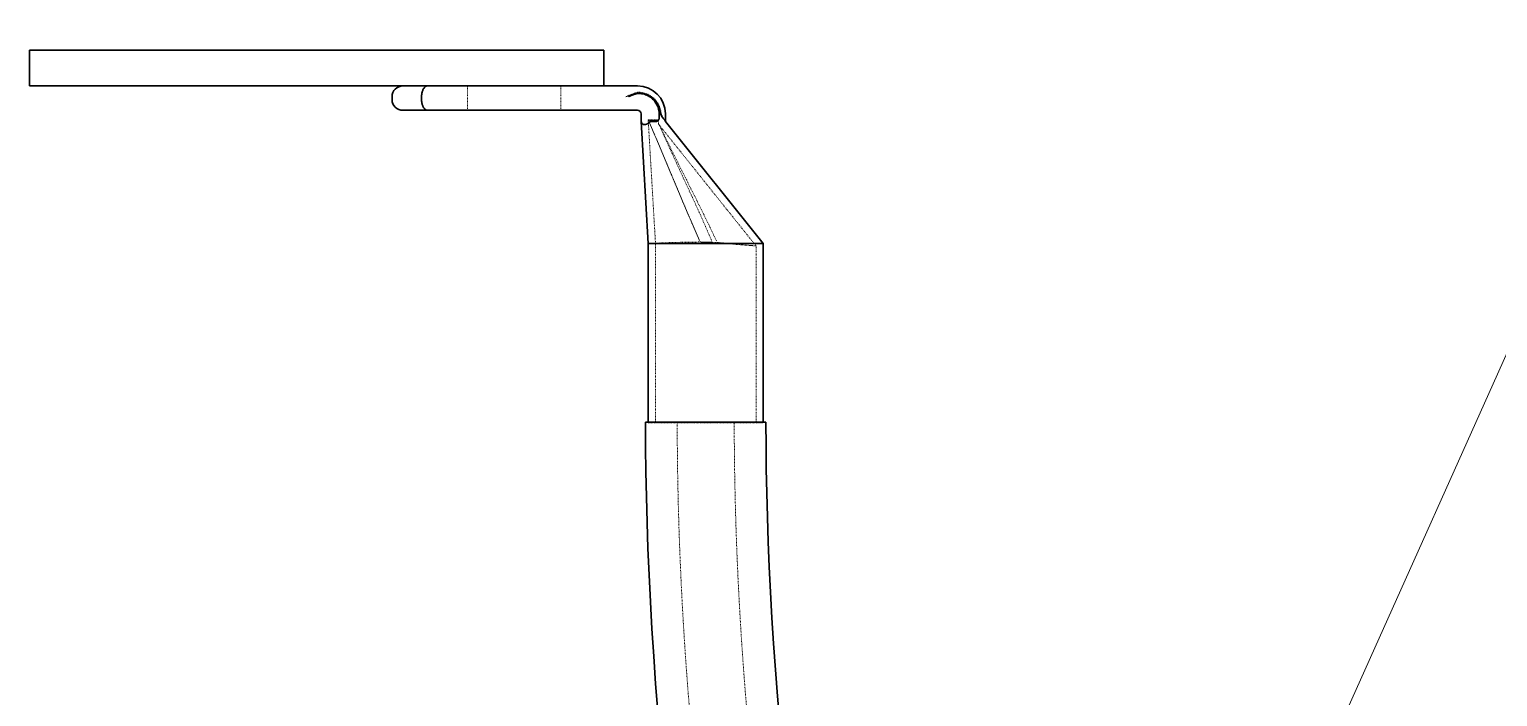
# Model space of a CAD drawing. Header units: millimetres. Extents: x -116965 to 323937, y 291661 to 566926.
# Drawn here: x -19754.3 to -19549.9, y 302770.7 to 302863.7 of the extents above; entities that cross this region are included whole.
import ezdxf

# ---------------------------------------------------------------- set-up
doc = ezdxf.new("R2010")
doc.units = ezdxf.units.MM
doc.linetypes.add('DASHED', pattern=[0.75, 0.5, -0.25])
doc.layers.get('0').update_dxf_attribs({"lineweight": 18})
for name, color, linetype, lineweight in [('Hidden Edges(Schneider)', 7, 'DASHED', 18), ('Symbols(Schneider)', 7, 'Continuous', 18), ('Visible Edges(Schneider)', 7, 'Continuous', 35)]:
    doc.layers.add(name, color=color, linetype=linetype, lineweight=lineweight)
doc.styles.add('schneder_1', font='micross.ttf')
doc.dimstyles.new('estilo_Schneider$7', dxfattribs={"dimscale": 5, "dimtxt": 3, "dimasz": 3, "dimexe": 2, "dimexo": 1, "dimgap": 0.3, "dimtad": 1, "dimtoh": 1, "dimrnd": 1e-08, "dimzin": 12, "dimtxsty": 'schneder_1', "dimblk": 'Filled-1', "dimcen": 0.09, "dimdle": 10, "dimclrd": 7, "dimclre": 7, "dimclrt": 7, "dimadec": 1, "dimazin": 3, "dimtfac": 0.5, "dimtdec": 3, "dimtmove": 0, "dimatfit": 3, "dimldrblk": 'Filled-1', "dimfxl": 1, "dimtolj": 1, "dimlwd": 15, "dimlwe": 25, "dimarcsym": 0})

# ---------------------------------------------------------------- blocks, each defined once
blk = doc.blocks.new('Filled-1')
at = {"color": 0}
for p, q in [((0, 0), (-1, 0.167)), ((-1, 0.167), (-1, -0.167)), ((-1, 0), (0, 0)), ((-1, -0.167), (0, 0))]:
    blk.add_line(p, q, dxfattribs=at)
at = {"color": 0, "flags": 128}
blk.add_lwpolyline([(-1, -0.167), (0, 0), (-1, 0.167), (-1, -0.167)], dxfattribs=at)
at = {"color": 0}
blk.add_solid([(-1, -0.167), (0, 0), (-1, 0.167), (-1, -0.167)], dxfattribs=at)

msp = doc.modelspace()

# ---------------------------------------------------------------- linework, layer by layer
at = {"layer": 'Hidden Edges(Schneider)', "ltscale": 0.013953}
for p, q in [((-19693.298825, 302852.415878), (-19693.298825, 302855.815878)), ((-19680.298825, 302852.415878), (-19680.298825, 302855.815878))]:
    msp.add_line(p, q, dxfattribs=at)
at = {"layer": 'Hidden Edges(Schneider)'}
msp.add_line((-19671.198114, 302854.331528), (-19671.198345, 302854.331428), dxfattribs=at)
at = {"layer": 'Hidden Edges(Schneider)', "ltscale": 0.000492627}
msp.add_line((-19669.630311, 302854.923333), (-19669.630311, 302854.859928), dxfattribs=at)
at = {"layer": 'Hidden Edges(Schneider)', "ltscale": 0.000637183}
msp.add_line((-19666.330874, 302851.915878), (-19666.426847, 302851.915878), dxfattribs=at)
at = {"layer": 'Hidden Edges(Schneider)', "ltscale": 0.053639}
msp.add_line((-19668.130312, 302851.074651), (-19668.130312, 302850.899113), dxfattribs=at)
at = {"layer": 'Hidden Edges(Schneider)', "ltscale": 5.07649e-05}
msp.add_line((-19668.115866, 302851.041158), (-19668.130312, 302851.074651), dxfattribs=at)
at = {"layer": 'Hidden Edges(Schneider)', "ltscale": 0.005687}
for p, q in [((-19668.130311, 302851.074653), (-19666.730311, 302851.074653)), ((-19668.130311, 302850.899176), (-19666.730311, 302850.899176))]:
    msp.add_line(p, q, dxfattribs=at)
at = {"layer": 'Hidden Edges(Schneider)', "ltscale": 0.070288}
msp.add_line((-19667.130311, 302833.899176), (-19668.130311, 302850.899176), dxfattribs=at)
at = {"layer": 'Hidden Edges(Schneider)', "ltscale": 4.39481e-05}
msp.add_line((-19666.969852, 302850.86979), (-19667.004678, 302850.86979), dxfattribs=at)
at = {"layer": 'Hidden Edges(Schneider)', "ltscale": 3.31775e-05}
msp.add_line((-19666.730311, 302851.042433), (-19666.730311, 302851.074653), dxfattribs=at)
at = {"layer": 'Hidden Edges(Schneider)', "ltscale": 0.001668}
msp.add_line((-19666.730311, 302850.639409), (-19666.730311, 302851.042431), dxfattribs=at)
at = {"layer": 'Hidden Edges(Schneider)', "ltscale": 0.050978}
msp.add_line((-19666.730311, 302850.639409), (-19666.730311, 302850.518845), dxfattribs=at)
at = {"layer": 'Hidden Edges(Schneider)', "ltscale": 0.00135}
msp.add_line((-19666.51118, 302850.245093), (-19666.730311, 302850.519007), dxfattribs=at)
at = {"layer": 'Hidden Edges(Schneider)', "ltscale": 0.112469}
msp.add_line((-19666.51118, 302850.245093), (-19653.130316, 302833.519014), dxfattribs=at)
at = {"layer": 'Hidden Edges(Schneider)', "ltscale": 0.000273439}
msp.add_line((-19665.730311, 302850.86979), (-19665.765038, 302850.948414), dxfattribs=at)
at = {"layer": 'Hidden Edges(Schneider)', "ltscale": 0.131388}
msp.add_line((-19667.130311, 302808.86979), (-19667.130311, 302833.899176), dxfattribs=at)
at = {"layer": 'Hidden Edges(Schneider)', "ltscale": 0.129392}
msp.add_line((-19653.130311, 302808.86979), (-19653.130311, 302833.519003), dxfattribs=at)
at = {"layer": 'Hidden Edges(Schneider)', "ltscale": 0.000313334}
for p, q in [((-19668.130311, 302808.86979), (-19668.130311, 302808.96979)), ((-19664.099061, 302808.86979), (-19664.099061, 302808.96979)), ((-19656.161561, 302808.86979), (-19656.161561, 302808.96979)), ((-19652.130311, 302808.86979), (-19652.130311, 302808.96979))]:
    msp.add_line(p, q, dxfattribs=at)
at = {"layer": 'Hidden Edges(Schneider)', "ltscale": 0.13193}
msp.add_line((-19668.130311, 302808.86979), (-19652.130311, 302808.86979), dxfattribs=at)
at = {"layer": 'Hidden Edges(Schneider)', "ltscale": 0.007016, "flags": 128}
msp.add_lwpolyline([(-19669.630241, 302854.92318), (-19669.695638, 302854.900092), (-19669.761393, 302854.876898), (-19669.827434, 302854.853595), (-19669.893687, 302854.830192), (-19669.960079, 302854.806689), (-19670.026537, 302854.783085), (-19670.092986, 302854.759387), (-19670.159356, 302854.735588), (-19670.225571, 302854.711698), (-19670.291559, 302854.687713), (-19670.357352, 302854.663604), (-19670.423613, 302854.639124), (-19670.490397, 302854.614233), (-19670.557615, 302854.588936), (-19670.625178, 302854.563254), (-19670.692998, 302854.537185), (-19670.760986, 302854.51074), (-19670.829054, 302854.483932), (-19670.897113, 302854.456762), (-19670.965074, 302854.429248), (-19671.03285, 302854.401392), (-19671.100351, 302854.373206), (-19671.167489, 302854.3447), (-19671.234176, 302854.315876)], dxfattribs=at)
at = {"layer": 'Hidden Edges(Schneider)', "ltscale": 0.00691, "flags": 128}
msp.add_lwpolyline([(-19669.630304, 302854.85989), (-19669.693523, 302854.84474), (-19669.757254, 302854.828876), (-19669.821471, 302854.812301), (-19669.886146, 302854.795021), (-19669.951252, 302854.777053), (-19670.016762, 302854.7584), (-19670.082649, 302854.739073), (-19670.148886, 302854.719084), (-19670.215446, 302854.698433), (-19670.282301, 302854.677137), (-19670.349426, 302854.655202), (-19670.416792, 302854.632634), (-19670.484372, 302854.60945), (-19670.55214, 302854.585646), (-19670.620069, 302854.561246), (-19670.68813, 302854.536246), (-19670.756298, 302854.510659), (-19670.824545, 302854.484495), (-19670.892844, 302854.457763), (-19670.961169, 302854.430469), (-19671.029492, 302854.402627), (-19671.097785, 302854.37424), (-19671.166022, 302854.34532), (-19671.234176, 302854.315876)], dxfattribs=at)
at = {"layer": 'Hidden Edges(Schneider)', "ltscale": 0.020377, "flags": 128}
msp.add_lwpolyline([(-19666.330874, 302851.915878), (-19666.350815, 302852.122096), (-19666.384356, 302852.326883), (-19666.431071, 302852.5294), (-19666.490534, 302852.728823), (-19666.56232, 302852.924312), (-19666.646005, 302853.115042), (-19666.741161, 302853.300174), (-19666.847364, 302853.478879), (-19666.964188, 302853.650325), (-19667.091207, 302853.81368), (-19667.227996, 302853.968109), (-19667.37413, 302854.112781), (-19667.529183, 302854.246868), (-19667.692737, 302854.369606), (-19667.864301, 302854.481019), (-19668.043066, 302854.580897), (-19668.228182, 302854.668897), (-19668.418796, 302854.744671), (-19668.614059, 302854.807881), (-19668.813119, 302854.858173), (-19669.015125, 302854.895209), (-19669.219226, 302854.918645), (-19669.424572, 302854.928135), (-19669.630311, 302854.923333)], dxfattribs=at)
at = {"layer": 'Hidden Edges(Schneider)', "ltscale": 0.019494, "flags": 128}
msp.add_lwpolyline([(-19666.556866, 302851.915878), (-19666.565916, 302852.124036), (-19666.587417, 302852.323755), (-19666.621155, 302852.515863), (-19666.666911, 302852.701176), (-19666.724471, 302852.880515), (-19666.793616, 302853.054699), (-19666.87413, 302853.224543), (-19666.965797, 302853.390878), (-19667.068597, 302853.553876), (-19667.18309, 302853.710631), (-19667.308711, 302853.860148), (-19667.44475, 302854.001793), (-19667.590496, 302854.13494), (-19667.745238, 302854.25896), (-19667.908266, 302854.373225), (-19668.078869, 302854.477109), (-19668.256336, 302854.569987), (-19668.439957, 302854.651221), (-19668.629022, 302854.720191), (-19668.822819, 302854.776267), (-19669.020637, 302854.81882), (-19669.221767, 302854.84722), (-19669.425472, 302854.860872), (-19669.630311, 302854.859928)], dxfattribs=at)
at = {"layer": 'Hidden Edges(Schneider)', "ltscale": 0.005074, "flags": 128}
msp.add_lwpolyline([(-19666.969852, 302850.869788), (-19666.918057, 302850.873421), (-19666.867731, 302850.884765), (-19666.819556, 302850.904368), (-19666.775647, 302850.931491), (-19666.736256, 302850.965375), (-19666.701742, 302851.004709), (-19666.672126, 302851.047991), (-19666.647004, 302851.094049), (-19666.625666, 302851.142477), (-19666.607617, 302851.192888), (-19666.592578, 302851.244572), (-19666.580266, 302851.296805), (-19666.570401, 302851.348866), (-19666.56257, 302851.401023), (-19666.55645, 302851.453889), (-19666.55191, 302851.507195), (-19666.548821, 302851.560658), (-19666.547052, 302851.613997), (-19666.546472, 302851.66694), (-19666.546952, 302851.719202), (-19666.548362, 302851.770505), (-19666.55057, 302851.820572), (-19666.553447, 302851.869124), (-19666.556862, 302851.915878)], dxfattribs=at)
at = {"layer": 'Hidden Edges(Schneider)', "ltscale": 0.005999, "flags": 128}
msp.add_lwpolyline([(-19665.765045, 302850.948409), (-19665.776035, 302850.971974), (-19665.788316, 302850.995377), (-19665.801818, 302851.018747), (-19665.816469, 302851.042207), (-19665.832199, 302851.065882), (-19665.848936, 302851.089891), (-19665.866609, 302851.114372), (-19665.885149, 302851.139434), (-19665.90449, 302851.165222), (-19665.925295, 302851.192664), (-19665.947974, 302851.222638), (-19665.972455, 302851.255568), (-19665.998667, 302851.29187), (-19666.026541, 302851.331967), (-19666.056004, 302851.376284), (-19666.086986, 302851.425241), (-19666.119415, 302851.479252), (-19666.152039, 302851.536811), (-19666.183852, 302851.596316), (-19666.21485, 302851.657604), (-19666.245033, 302851.720494), (-19666.274394, 302851.784648), (-19666.302981, 302851.849831), (-19666.330874, 302851.915878)], dxfattribs=at)
at = {"layer": 'Hidden Edges(Schneider)', "ltscale": 0.005951, "flags": 128}
msp.add_lwpolyline([(-19669.039515, 302850.657886), (-19669.021781, 302850.621923), (-19669.001813, 302850.588983), (-19668.979525, 302850.559057), (-19668.95483, 302850.53213), (-19668.927644, 302850.508188), (-19668.897881, 302850.487226), (-19668.865627, 302850.469316), (-19668.831037, 302850.454534), (-19668.794187, 302850.442875), (-19668.755157, 302850.434345), (-19668.714022, 302850.428952), (-19668.670865, 302850.426696), (-19668.625968, 302850.427598), (-19668.579617, 302850.431713), (-19668.532033, 302850.439094), (-19668.483431, 302850.449809), (-19668.434031, 302850.463904), (-19668.384064, 302850.481437), (-19668.334018, 302850.502432), (-19668.284263, 302850.526942), (-19668.235098, 302850.555051), (-19668.18709, 302850.586651), (-19668.140627, 302850.621699), (-19668.095948, 302850.660237)], dxfattribs=at)
at = {"layer": 'Hidden Edges(Schneider)', "ltscale": 0.005627, "flags": 128}
for points in [[(-19668.115968, 302851.041397), (-19668.058207, 302851.041349), (-19668.000415, 302851.041306), (-19667.942591, 302851.041268), (-19667.884737, 302851.041235), (-19667.82685, 302851.041201), (-19667.76893, 302851.041173), (-19667.71099, 302851.041149), (-19667.653076, 302851.04113), (-19667.595193, 302851.041111), (-19667.53734, 302851.041101), (-19667.479516, 302851.041092), (-19667.421721, 302851.041087), (-19667.363956, 302851.041082), (-19667.306218, 302851.041082), (-19667.248509, 302851.041092), (-19667.190827, 302851.041096), (-19667.133172, 302851.041111), (-19667.075544, 302851.041125), (-19667.017942, 302851.041149), (-19666.960366, 302851.041173), (-19666.902815, 302851.041196), (-19666.84529, 302851.04123), (-19666.787788, 302851.041263), (-19666.730311, 302851.041301)], [(-19666.730311, 302851.042431), (-19666.787589, 302851.042298), (-19666.84492, 302851.042169), (-19666.902304, 302851.04205), (-19666.959743, 302851.041936), (-19667.017238, 302851.041831), (-19667.07479, 302851.04173), (-19667.132399, 302851.041635), (-19667.190067, 302851.041549), (-19667.247795, 302851.041473), (-19667.305583, 302851.041401), (-19667.363432, 302851.041335), (-19667.421344, 302851.041282), (-19667.479319, 302851.04123), (-19667.537359, 302851.041187), (-19667.595463, 302851.041154), (-19667.653558, 302851.041125), (-19667.711582, 302851.041101), (-19667.769537, 302851.041092), (-19667.827423, 302851.041082), (-19667.885242, 302851.041082), (-19667.942995, 302851.041092), (-19668.000683, 302851.041106), (-19668.058306, 302851.04113), (-19668.115866, 302851.041158)]]:
    msp.add_lwpolyline(points, dxfattribs=at)
at = {"layer": 'Hidden Edges(Schneider)', "ltscale": 0.079252, "flags": 128}
msp.add_lwpolyline([(-19668.115968, 302851.041397), (-19667.731585, 302850.1415), (-19667.345197, 302849.233283), (-19666.960736, 302848.326076), (-19666.582047, 302847.429253), (-19666.212892, 302846.552209), (-19665.85697, 302845.704366), (-19665.517934, 302844.895156), (-19665.199432, 302844.134015), (-19664.905131, 302843.430358), (-19664.638331, 302842.792555), (-19664.381831, 302842.179831), (-19664.124883, 302841.566835), (-19663.867231, 302840.953325), (-19663.608618, 302840.339056), (-19663.348788, 302839.723784), (-19663.087486, 302839.107262), (-19662.82451, 302838.489345), (-19662.562035, 302837.875417), (-19662.300778, 302837.267321), (-19662.039891, 302836.663211), (-19661.778532, 302836.061243), (-19661.515855, 302835.459567), (-19661.251012, 302834.856344), (-19660.983153, 302834.249738)], dxfattribs=at)
at = {"layer": 'Hidden Edges(Schneider)', "ltscale": 0.079251, "flags": 128}
msp.add_lwpolyline([(-19660.983153, 302834.249738), (-19661.261334, 302834.882253), (-19661.531272, 302835.499128), (-19661.794359, 302836.103335), (-19662.051983, 302836.697868), (-19662.305521, 302837.285727), (-19662.556339, 302837.869912), (-19662.805798, 302838.453427), (-19663.055253, 302839.039284), (-19663.306054, 302839.630493), (-19663.559553, 302840.230063), (-19663.817103, 302840.841011), (-19664.080063, 302841.46634), (-19664.349804, 302842.109059), (-19664.62771, 302842.772168), (-19664.918399, 302843.466347), (-19665.227497, 302844.204622), (-19665.553055, 302844.981817), (-19665.892984, 302845.792326), (-19666.245201, 302846.630534), (-19666.60761, 302847.490834), (-19666.978084, 302848.367623), (-19667.354447, 302849.255313), (-19667.734471, 302850.148338), (-19668.115866, 302851.041158)], dxfattribs=at)
at = {"layer": 'Hidden Edges(Schneider)', "ltscale": 0.002088, "flags": 128}
msp.add_lwpolyline([(-19667.630311, 302850.869788), (-19667.652004, 302850.869344), (-19667.673655, 302850.868014), (-19667.695263, 302850.865806), (-19667.716823, 302850.862716), (-19667.738332, 302850.858759), (-19667.759773, 302850.853938), (-19667.780978, 302850.848306), (-19667.801895, 302850.841907), (-19667.822519, 302850.834774), (-19667.842848, 302850.826939), (-19667.862879, 302850.818432), (-19667.882607, 302850.809291), (-19667.902029, 302850.79954), (-19667.921142, 302850.789217), (-19667.939943, 302850.778349), (-19667.958428, 302850.766977), (-19667.976598, 302850.755123), (-19667.994483, 302850.742801), (-19668.012092, 302850.730022), (-19668.029424, 302850.716818), (-19668.046476, 302850.703209), (-19668.063249, 302850.689229), (-19668.07974, 302850.674895), (-19668.095948, 302850.660237)], dxfattribs=at)
at = {"layer": 'Hidden Edges(Schneider)', "ltscale": 0.078553, "flags": 128}
msp.add_lwpolyline([(-19666.730311, 302850.658849), (-19666.310001, 302849.709529), (-19665.909157, 302848.810378), (-19665.526475, 302847.957643), (-19665.160637, 302847.147575), (-19664.810311, 302846.376432), (-19664.474146, 302845.640474), (-19664.150777, 302844.935976), (-19663.838822, 302844.259211), (-19663.536886, 302843.606466), (-19663.243567, 302842.974032), (-19662.957457, 302842.358194), (-19662.677153, 302841.755243), (-19662.401265, 302841.161467), (-19662.128418, 302840.573135), (-19661.857268, 302839.986516), (-19661.586496, 302839.397858), (-19661.314813, 302838.803404), (-19661.040954, 302838.199378), (-19660.763662, 302837.582015), (-19660.481679, 302836.947538), (-19660.193735, 302836.292189), (-19659.898542, 302835.612217), (-19659.594796, 302834.903883), (-19659.281194, 302834.163469)], dxfattribs=at)
at = {"layer": 'Hidden Edges(Schneider)', "ltscale": 0.079925, "flags": 128}
msp.add_lwpolyline([(-19666.730311, 302850.639409), (-19666.263095, 302849.68088), (-19665.816122, 302848.767875), (-19665.388175, 302847.897385), (-19664.97803, 302847.066401), (-19664.584456, 302846.271921), (-19664.206214, 302845.510942), (-19663.842059, 302844.780463), (-19663.490735, 302844.077493), (-19663.150985, 302843.399035), (-19662.821547, 302842.742096), (-19662.50116, 302842.10369), (-19662.188568, 302841.480816), (-19661.882522, 302840.870484), (-19661.581782, 302840.269686), (-19661.285123, 302839.675416), (-19660.991333, 302839.08466), (-19660.699213, 302838.494395), (-19660.407569, 302837.9016), (-19660.115208, 302837.303251), (-19659.820932, 302836.696328), (-19659.523526, 302836.07782), (-19659.221761, 302835.444723), (-19658.914391, 302834.794046), (-19658.600164, 302834.122816)], dxfattribs=at)
at = {"layer": 'Hidden Edges(Schneider)', "ltscale": 0.054841, "flags": 128}
msp.add_lwpolyline([(-19666.645007, 302850.465649), (-19666.593797, 302850.365299), (-19666.549641, 302850.296467), (-19666.521021, 302850.2576), (-19666.51118, 302850.245093)], dxfattribs=at)
at = {"layer": 'Hidden Edges(Schneider)', "ltscale": 0.050713, "flags": 128}
msp.add_lwpolyline([(-19666.62943, 302850.432085), (-19666.590268, 302850.355199), (-19666.563365, 302850.310525), (-19666.51118, 302850.245093)], dxfattribs=at)
at = {"layer": 'Hidden Edges(Schneider)', "ltscale": 0.001288, "flags": 128}
msp.add_lwpolyline([(-19665.765045, 302850.948409), (-19665.762325, 302850.942172), (-19665.759702, 302850.936168), (-19665.757178, 302850.930399), (-19665.754756, 302850.924872), (-19665.752437, 302850.919589), (-19665.750223, 302850.914553), (-19665.748115, 302850.909766), (-19665.746116, 302850.905236), (-19665.744227, 302850.900959), (-19665.742451, 302850.896944), (-19665.740787, 302850.893196), (-19665.73924, 302850.88971), (-19665.737809, 302850.886496), (-19665.736503, 302850.883568), (-19665.735322, 302850.880927), (-19665.734267, 302850.878571), (-19665.733337, 302850.876497), (-19665.732532, 302850.874709), (-19665.731852, 302850.873197), (-19665.731296, 302850.871962), (-19665.730864, 302850.871008), (-19665.730556, 302850.870331), (-19665.730372, 302850.869921), (-19665.730311, 302850.869788)], dxfattribs=at)
at = {"layer": 'Hidden Edges(Schneider)', "ltscale": 0.001198, "flags": 128}
msp.add_lwpolyline([(-19665.730311, 302850.869788), (-19665.73037, 302850.869907), (-19665.730544, 302850.87026), (-19665.730835, 302850.870842), (-19665.73124, 302850.871662), (-19665.731758, 302850.872706), (-19665.732389, 302850.873984), (-19665.733132, 302850.875486), (-19665.733984, 302850.877217), (-19665.734947, 302850.879172), (-19665.736017, 302850.881346), (-19665.737195, 302850.88375), (-19665.738479, 302850.886367), (-19665.739868, 302850.889209), (-19665.741362, 302850.892266), (-19665.742953, 302850.895532), (-19665.744639, 302850.898994), (-19665.746418, 302850.902656), (-19665.748287, 302850.906504), (-19665.750245, 302850.910543), (-19665.752289, 302850.914768), (-19665.754418, 302850.919169), (-19665.756629, 302850.923751), (-19665.75892, 302850.928506), (-19665.761289, 302850.933426)], dxfattribs=at)
at = {"layer": 'Hidden Edges(Schneider)', "ltscale": 0.042151, "flags": 128}
msp.add_lwpolyline([(-19660.90221, 302834.066292), (-19661.324094, 302834.062286), (-19661.740965, 302834.05716), (-19662.15168, 302834.051019), (-19662.555095, 302834.043964), (-19662.950065, 302834.036099), (-19663.335351, 302834.027525), (-19663.708275, 302834.018396), (-19664.067312, 302834.008847), (-19664.41152, 302833.999008), (-19664.739956, 302833.988999), (-19665.051678, 302833.978952), (-19665.345743, 302833.968989), (-19665.620529, 302833.959273), (-19665.874416, 302833.949956), (-19666.106799, 302833.941139), (-19666.317072, 302833.932918), (-19666.504635, 302833.925396), (-19666.668884, 302833.918673), (-19666.809103, 302833.912848), (-19666.924286, 302833.908015), (-19667.014168, 302833.904205), (-19667.078579, 302833.901445), (-19667.11735, 302833.899761), (-19667.130311, 302833.899184)], dxfattribs=at)
at = {"layer": 'Hidden Edges(Schneider)', "ltscale": 0.00339, "flags": 128}
msp.add_lwpolyline([(-19660.059799, 302834.04008), (-19660.094979, 302834.041144), (-19660.130156, 302834.042209), (-19660.165331, 302834.043277), (-19660.200502, 302834.04435), (-19660.23567, 302834.045426), (-19660.270833, 302834.046501), (-19660.30599, 302834.047581), (-19660.341142, 302834.048663), (-19660.376287, 302834.049748), (-19660.411425, 302834.050835), (-19660.446554, 302834.051925), (-19660.481675, 302834.053017), (-19660.516787, 302834.054113), (-19660.551889, 302834.055208), (-19660.58698, 302834.056307), (-19660.622059, 302834.057408), (-19660.657127, 302834.058512), (-19660.692182, 302834.059619), (-19660.727224, 302834.060725), (-19660.762252, 302834.061833), (-19660.797265, 302834.062947), (-19660.832263, 302834.064058), (-19660.867244, 302834.065174), (-19660.90221, 302834.066292)], dxfattribs=at)
at = {"layer": 'Hidden Edges(Schneider)', "ltscale": 0.00687, "flags": 128}
msp.add_lwpolyline([(-19660.901843, 302834.066294), (-19660.832087, 302834.063943), (-19660.762265, 302834.061624), (-19660.692384, 302834.059332), (-19660.622448, 302834.057072), (-19660.552463, 302834.054843), (-19660.482433, 302834.052645), (-19660.412366, 302834.05048), (-19660.342264, 302834.048346), (-19660.272135, 302834.046246), (-19660.201983, 302834.044176), (-19660.131813, 302834.042142), (-19660.061632, 302834.040142), (-19659.991443, 302834.038178), (-19659.921253, 302834.036246), (-19659.851066, 302834.034351), (-19659.780889, 302834.032491), (-19659.710726, 302834.030667), (-19659.640582, 302834.028879), (-19659.570463, 302834.027132), (-19659.500375, 302834.02542), (-19659.430322, 302834.023744), (-19659.36031, 302834.022111), (-19659.290344, 302834.020513), (-19659.22043, 302834.018956)], dxfattribs=at)
at = {"layer": 'Hidden Edges(Schneider)', "ltscale": 0.006235, "flags": 128}
msp.add_lwpolyline([(-19658.541675, 302833.997215), (-19658.603846, 302833.998846), (-19658.666159, 302834.000491), (-19658.72861, 302834.002153), (-19658.791195, 302834.003826), (-19658.853911, 302834.005517), (-19658.916754, 302834.007221), (-19658.97972, 302834.00894), (-19659.042806, 302834.010674), (-19659.106007, 302834.012421), (-19659.16932, 302834.014183), (-19659.232721, 302834.015959), (-19659.296169, 302834.017747), (-19659.35966, 302834.019548), (-19659.423192, 302834.021357), (-19659.486758, 302834.023181), (-19659.550356, 302834.025017), (-19659.613982, 302834.026862), (-19659.677631, 302834.02872), (-19659.7413, 302834.030586), (-19659.804985, 302834.032465), (-19659.868681, 302834.034353), (-19659.932385, 302834.036254), (-19659.996092, 302834.038161), (-19660.059799, 302834.04008)], dxfattribs=at)
at = {"layer": 'Hidden Edges(Schneider)', "ltscale": 0.007948, "flags": 128}
msp.add_lwpolyline([(-19657.354843, 302833.86979), (-19657.429373, 302833.876396), (-19657.504261, 302833.882996), (-19657.579502, 302833.889588), (-19657.655087, 302833.896164), (-19657.730996, 302833.90272), (-19657.8072, 302833.909253), (-19657.883691, 302833.915757), (-19657.960462, 302833.92223), (-19658.037504, 302833.928667), (-19658.11481, 302833.935066), (-19658.192372, 302833.941423), (-19658.270182, 302833.947733), (-19658.348233, 302833.953994), (-19658.426516, 302833.960205), (-19658.505025, 302833.966364), (-19658.58375, 302833.972465), (-19658.662685, 302833.978506), (-19658.741821, 302833.984486), (-19658.821151, 302833.990401), (-19658.900667, 302833.996252), (-19658.98036, 302834.002033), (-19659.060224, 302834.007746), (-19659.14025, 302834.013387), (-19659.22043, 302834.018956)], dxfattribs=at)
at = {"layer": 'Hidden Edges(Schneider)', "ltscale": 0.00646, "flags": 128}
msp.add_lwpolyline([(-19658.541675, 302833.997215), (-19658.477539, 302833.99227), (-19658.41356, 302833.98728), (-19658.349744, 302833.982249), (-19658.286094, 302833.977176), (-19658.222614, 302833.972066), (-19658.15931, 302833.966917), (-19658.096184, 302833.961731), (-19658.033241, 302833.956512), (-19657.970485, 302833.95126), (-19657.907921, 302833.945976), (-19657.845553, 302833.940662), (-19657.783384, 302833.935321), (-19657.721419, 302833.929955), (-19657.659663, 302833.924564), (-19657.598118, 302833.919149), (-19657.53679, 302833.913716), (-19657.475682, 302833.908266), (-19657.414799, 302833.902799), (-19657.354145, 302833.89732), (-19657.293724, 302833.891827), (-19657.233539, 302833.886326), (-19657.173596, 302833.880819), (-19657.113898, 302833.875304), (-19657.054451, 302833.86979)], dxfattribs=at)
at = {"layer": 'Hidden Edges(Schneider)', "ltscale": 0.065899, "flags": 128}
msp.add_lwpolyline([(-19657.054451, 302833.86979), (-19656.472266, 302833.814758), (-19655.922935, 302833.762139), (-19655.411154, 302833.713666), (-19654.941952, 302833.670455), (-19654.519257, 302833.63293), (-19654.148056, 302833.601245), (-19653.830798, 302833.575133), (-19653.569728, 302833.554278), (-19653.367421, 302833.538416), (-19653.226606, 302833.527371), (-19653.148037, 302833.520914), (-19653.132299, 302833.518919), (-19653.179855, 302833.521367), (-19653.290022, 302833.528279), (-19653.461594, 302833.539752), (-19653.693372, 302833.555986), (-19653.983883, 302833.57726), (-19654.329204, 302833.603741), (-19654.726201, 302833.635653), (-19655.172165, 302833.673195), (-19655.663477, 302833.716289), (-19656.193696, 302833.764225), (-19656.758747, 302833.815938), (-19657.354843, 302833.86979)], dxfattribs=at)
at = {"layer": 'Hidden Edges(Schneider)', "ltscale": 0.144389, "flags": 128}
msp.add_lwpolyline([(-19567.142365, 302604.847135), (-19568.968098, 302604.871626), (-19570.775025, 302604.944792), (-19572.563012, 302605.066194), (-19574.331906, 302605.235338), (-19576.081612, 302605.451803), (-19577.81194, 302605.715094), (-19579.522775, 302606.024733), (-19581.213925, 302606.380148), (-19582.885239, 302606.780786), (-19584.536584, 302607.226019), (-19586.167825, 302607.715311), (-19587.778771, 302608.248053), (-19589.369328, 302608.823595), (-19590.9394, 302609.44129), (-19592.488911, 302610.10045), (-19594.017785, 302610.80039), (-19595.525964, 302611.540461), (-19597.01339, 302612.319956), (-19598.480046, 302613.138189), (-19599.925969, 302613.994436), (-19601.351235, 302614.888029), (-19602.755864, 302615.818262), (-19604.139893, 302616.784429), (-19605.5034, 302617.785864), (-19606.846478, 302618.82184), (-19608.169282, 302619.891729), (-19609.471944, 302620.994883), (-19610.754617, 302622.130651), (-19612.017415, 302623.298368), (-19613.260491, 302624.497404), (-19614.484017, 302625.72711), (-19615.688165, 302626.986875), (-19616.873124, 302628.27611), (-19618.039048, 302629.594259), (-19619.186166, 302630.940733), (-19620.314629, 302632.314958), (-19621.42463, 302633.716326), (-19622.516358, 302635.144281), (-19623.589995, 302636.598253), (-19624.645732, 302638.077726), (-19625.683739, 302639.582148), (-19626.7042, 302641.111021), (-19627.707293, 302642.663813), (-19628.693192, 302644.239988), (-19629.662068, 302645.839014), (-19630.614102, 302647.460413), (-19631.549466, 302649.103613), (-19632.468341, 302650.768099), (-19633.370879, 302652.453394), (-19634.257243, 302654.159002), (-19635.127585, 302655.884409), (-19635.982068, 302657.629118), (-19636.820834, 302659.392614), (-19637.644046, 302661.174421), (-19638.451855, 302662.974005), (-19639.244397, 302664.790907), (-19640.021832, 302666.624632), (-19640.784276, 302668.474646), (-19641.53189, 302670.34049), (-19642.264798, 302672.221651), (-19642.983163, 302674.117632), (-19643.687108, 302676.027956), (-19645.052245, 302679.889631), (-19646.36122, 302683.80269), (-19647.615035, 302687.763204), (-19648.814681, 302691.767187), (-19649.961179, 302695.810709), (-19651.055501, 302699.889784), (-19652.098582, 302704.000444), (-19653.091319, 302708.138723), (-19654.034627, 302712.300634), (-19654.929402, 302716.482153), (-19655.776551, 302720.67935), (-19656.57697, 302724.88822), (-19657.331555, 302729.104757), (-19658.041156, 302733.324957), (-19658.70662, 302737.544813), (-19659.328807, 302741.760359), (-19659.908583, 302745.967512), (-19660.446799, 302750.162268), (-19660.944302, 302754.340696), (-19661.401933, 302758.498716), (-19661.820529, 302762.632284), (-19662.200902, 302766.737432), (-19662.5439, 302770.810156), (-19662.850344, 302774.846411), (-19663.121074, 302778.842153), (-19663.356917, 302782.793379), (-19663.558677, 302786.696081), (-19663.727172, 302790.546293), (-19663.863213, 302794.339971), (-19663.967612, 302798.073149), (-19664.041179, 302801.741857), (-19664.066661, 302803.550749), (-19664.084723, 302805.342054), (-19664.09549, 302807.11524), (-19664.099057, 302808.869772)], dxfattribs=at)
at = {"layer": 'Hidden Edges(Schneider)', "ltscale": 0.145204, "flags": 128}
msp.add_lwpolyline([(-19567.142365, 302612.784624), (-19568.754533, 302612.806215), (-19570.345757, 302612.870588), (-19571.916383, 302612.97719), (-19573.466733, 302613.125467), (-19574.997151, 302613.314829), (-19576.508, 302613.544741), (-19577.999604, 302613.814669), (-19579.472363, 302614.124136), (-19580.926602, 302614.472723), (-19582.362702, 302614.859953), (-19583.780988, 302615.285425), (-19585.181802, 302615.748682), (-19586.565507, 302616.249342), (-19587.93237, 302616.787062), (-19589.282677, 302617.361479), (-19590.616677, 302617.972269), (-19591.934674, 302618.619051), (-19593.236897, 302619.3015), (-19594.523595, 302620.019312), (-19595.7949, 302620.772142), (-19597.050965, 302621.559668), (-19598.291962, 302622.381582), (-19599.518044, 302623.237524), (-19600.729344, 302624.127169), (-19601.925977, 302625.050211), (-19603.107999, 302626.00625), (-19604.275449, 302626.994924), (-19605.428422, 302628.015852), (-19606.566956, 302629.06867), (-19607.691109, 302630.153017), (-19608.800958, 302631.268492), (-19609.896481, 302632.414675), (-19610.977719, 302633.591127), (-19612.04469, 302634.797411), (-19613.097413, 302636.033087), (-19614.135907, 302637.297697), (-19615.160172, 302638.590822), (-19616.170266, 302639.911985), (-19617.166169, 302641.260767), (-19618.1479, 302642.636633), (-19619.115498, 302644.039125), (-19620.068982, 302645.467691), (-19621.00837, 302646.921892), (-19621.933701, 302648.401194), (-19622.844994, 302649.9051), (-19623.742268, 302651.433134), (-19624.625562, 302652.984781), (-19625.494893, 302654.559526), (-19626.35031, 302656.156855), (-19627.191851, 302657.776251), (-19628.019584, 302659.417181), (-19628.833525, 302661.07913), (-19629.633744, 302662.761564), (-19630.420277, 302664.463968), (-19631.193183, 302666.185827), (-19631.952508, 302667.926607), (-19632.698329, 302669.685774), (-19633.430693, 302671.462793), (-19634.149678, 302673.25717), (-19634.85533, 302675.068331), (-19635.547707, 302676.89578), (-19636.226876, 302678.738985), (-19637.545922, 302682.470541), (-19638.813079, 302686.258745), (-19640.028956, 302690.099382), (-19641.194175, 302693.988218), (-19642.309344, 302697.921038), (-19643.375085, 302701.893606), (-19644.392102, 302705.901728), (-19645.361102, 302709.941187), (-19646.2828, 302714.007788), (-19647.15791, 302718.097296), (-19647.98714, 302722.205572), (-19648.771212, 302726.328382), (-19649.510854, 302730.461531), (-19650.206826, 302734.60082), (-19650.859902, 302738.742132), (-19651.470826, 302742.881269), (-19652.04037, 302747.014036), (-19652.569287, 302751.136274), (-19653.058341, 302755.243788), (-19653.508332, 302759.332457), (-19653.920024, 302763.398046), (-19654.294217, 302767.436476), (-19654.631694, 302771.443472), (-19654.933226, 302775.414953), (-19655.199626, 302779.346723), (-19655.431664, 302783.234625), (-19655.630143, 302787.074461), (-19655.795882, 302790.862074), (-19655.929673, 302794.593267), (-19656.032336, 302798.263807), (-19656.104663, 302801.869535), (-19656.129706, 302803.646803), (-19656.147473, 302805.406256), (-19656.158059, 302807.147436), (-19656.161559, 302808.869772)], dxfattribs=at)
at = {"layer": 'Visible Edges(Schneider)'}
for p, q in [((-19754.298825, 302860.815878), (-19674.298825, 302860.815878)), ((-19754.298825, 302855.815878), (-19754.298825, 302860.815878)), ((-19674.298825, 302860.815878), (-19674.298825, 302855.815878)), ((-19674.298825, 302855.815878), (-19754.298825, 302855.815878)), ((-19669.630311, 302855.815878), (-19674.298825, 302855.815878)), ((-19703.798825, 302854.315878), (-19703.798825, 302853.915878)), ((-19699.68935, 302854.315878), (-19699.68935, 302853.915878)), ((-19669.630311, 302854.767712), (-19669.630311, 302854.813226)), ((-19698.854116, 302852.415878), (-19702.298825, 302852.415878)), ((-19698.854116, 302852.415878), (-19669.630311, 302852.415878)), ((-19669.130311, 302851.915878), (-19669.130311, 302850.86979)), ((-19666.619515, 302851.915878), (-19666.426847, 302851.915878)), ((-19665.730311, 302850.86979), (-19665.730311, 302851.915878)), ((-19668.130311, 302833.86979), (-19669.130311, 302850.86979)), ((-19667.630311, 302850.86979), (-19667.004678, 302850.86979)), ((-19665.730311, 302850.86979), (-19665.761973, 302850.934837)), ((-19665.730311, 302850.86979), (-19652.130311, 302833.86979)), ((-19668.130311, 302833.86979), (-19661.094656, 302833.86979)), ((-19668.130311, 302808.96979), (-19668.130311, 302833.86979)), ((-19661.094656, 302833.86979), (-19660.130311, 302833.86979)), ((-19660.130311, 302833.86979), (-19658.389663, 302833.86979)), ((-19658.389663, 302833.86979), (-19656.615043, 302833.86979)), ((-19656.615043, 302833.86979), (-19652.130311, 302833.86979)), ((-19652.130311, 302808.96979), (-19652.130311, 302833.86979)), ((-19668.512311, 302808.96979), (-19651.748311, 302808.96979)), ((-19668.512311, 302808.86979), (-19668.512311, 302808.96979)), ((-19651.748311, 302808.86979), (-19651.748311, 302808.96979))]:
    msp.add_line(p, q, dxfattribs=at)
at = {"layer": 'Visible Edges(Schneider)', "flags": 128}
for points in [[(-19699.689349, 302854.315876), (-19699.687342, 302854.420904), (-19699.68136, 302854.524892), (-19699.671473, 302854.627484), (-19699.657752, 302854.728321), (-19699.640261, 302854.827031), (-19699.619214, 302854.922684), (-19699.59484, 302855.014609), (-19699.567298, 302855.102585), (-19699.536747, 302855.18639), (-19699.503342, 302855.265807), (-19699.467334, 302855.340456), (-19699.429025, 302855.409931), (-19699.388586, 302855.474156), (-19699.346193, 302855.53306), (-19699.302007, 302855.58657), (-19699.256205, 302855.634616), (-19699.208995, 302855.677088), (-19699.160601, 302855.71391), (-19699.111172, 302855.745076), (-19699.060866, 302855.770582), (-19699.009851, 302855.790409), (-19698.958291, 302855.804566), (-19698.90633, 302855.813049), (-19698.854116, 302855.815877)], [(-19698.854116, 302852.41588), (-19698.90633, 302852.418703), (-19698.958291, 302852.42719), (-19699.009851, 302852.441348), (-19699.060866, 302852.461175), (-19699.111172, 302852.486681), (-19699.160601, 302852.517847), (-19699.208995, 302852.554668), (-19699.256205, 302852.59714), (-19699.302007, 302852.645186), (-19699.346193, 302852.698697), (-19699.388586, 302852.7576), (-19699.429025, 302852.821826), (-19699.467334, 302852.891301), (-19699.503342, 302852.96595), (-19699.536747, 302853.045367), (-19699.567298, 302853.129171), (-19699.59484, 302853.217147), (-19699.619214, 302853.309067), (-19699.640261, 302853.404726), (-19699.657752, 302853.503436), (-19699.671473, 302853.604272), (-19699.68136, 302853.706864), (-19699.687342, 302853.810853), (-19699.689349, 302853.915876)], [(-19670.886731, 302854.315876), (-19670.832641, 302854.339436), (-19670.778701, 302854.362639), (-19670.724985, 302854.38547), (-19670.67157, 302854.407929), (-19670.618532, 302854.429992), (-19670.56569, 302854.45175), (-19670.512752, 302854.473337), (-19670.45975, 302854.494747), (-19670.406718, 302854.51598), (-19670.353688, 302854.537037), (-19670.300694, 302854.557923), (-19670.247769, 302854.578627), (-19670.194947, 302854.59915), (-19670.14226, 302854.619497), (-19670.089743, 302854.639667), (-19670.037428, 302854.659656), (-19669.985348, 302854.679459), (-19669.933538, 302854.699086), (-19669.882031, 302854.718531), (-19669.830858, 302854.737791), (-19669.780055, 302854.756869), (-19669.729654, 302854.775761), (-19669.67969, 302854.794472), (-19669.630193, 302854.812993)], [(-19670.886731, 302854.315876), (-19670.832972, 302854.339264), (-19670.779237, 302854.362296), (-19670.72554, 302854.384955), (-19670.671896, 302854.407247), (-19670.618316, 302854.429163), (-19670.564815, 302854.450697), (-19670.511406, 302854.471849), (-19670.458101, 302854.492611), (-19670.404914, 302854.512971), (-19670.351858, 302854.532937), (-19670.298948, 302854.552497), (-19670.246195, 302854.571646), (-19670.193613, 302854.590386), (-19670.141216, 302854.608701), (-19670.089017, 302854.626592), (-19670.037028, 302854.644054), (-19669.985264, 302854.661082), (-19669.933738, 302854.677666), (-19669.882462, 302854.693812), (-19669.83145, 302854.709509), (-19669.780715, 302854.724749), (-19669.730271, 302854.739531), (-19669.680131, 302854.753851), (-19669.630308, 302854.767703)], [(-19669.630311, 302854.813226), (-19669.415482, 302854.818605), (-19669.202225, 302854.807461), (-19668.991424, 302854.780534), (-19668.783958, 302854.738558), (-19668.58071, 302854.682273), (-19668.382561, 302854.612416), (-19668.190393, 302854.529737), (-19668.005086, 302854.434961), (-19667.827524, 302854.328836), (-19667.658585, 302854.212102), (-19667.499153, 302854.085492), (-19667.350109, 302853.949751), (-19667.212333, 302853.805612), (-19667.086214, 302853.65445), (-19666.971263, 302853.497852), (-19666.867399, 302853.336271), (-19666.774549, 302853.170136), (-19666.692639, 302852.999881), (-19666.621598, 302852.825931), (-19666.56135, 302852.648719), (-19666.511825, 302852.468675), (-19666.472948, 302852.286237), (-19666.444646, 302852.101825), (-19666.426848, 302851.915878)], [(-19669.630311, 302854.767712), (-19669.436854, 302854.770077), (-19669.244192, 302854.758853), (-19669.053124, 302854.734453), (-19668.864451, 302854.697283), (-19668.678969, 302854.647769), (-19668.49748, 302854.586314), (-19668.320783, 302854.513343), (-19668.149677, 302854.429268), (-19667.984961, 302854.334496), (-19667.827435, 302854.229454), (-19667.677899, 302854.11455), (-19667.537065, 302853.990348), (-19667.40526, 302853.857821), (-19667.282783, 302853.717731), (-19667.169935, 302853.570832), (-19667.06702, 302853.417872), (-19666.97434, 302853.2596), (-19666.892198, 302853.096765), (-19666.820665, 302852.929543), (-19666.757466, 302852.751049), (-19666.703619, 302852.559661), (-19666.661256, 302852.356156), (-19666.632511, 302852.141303), (-19666.619515, 302851.915878)], [(-19666.619533, 302851.915878), (-19666.614256, 302851.86705), (-19666.609544, 302851.8166), (-19666.605539, 302851.764806), (-19666.602381, 302851.711949), (-19666.600214, 302851.65831), (-19666.599178, 302851.604165), (-19666.599415, 302851.549791), (-19666.601068, 302851.49547), (-19666.604277, 302851.441487), (-19666.609184, 302851.388115), (-19666.615932, 302851.335634), (-19666.624661, 302851.284326), (-19666.635638, 302851.233963), (-19666.649465, 302851.183647), (-19666.666515, 302851.134142), (-19666.687143, 302851.086296), (-19666.711703, 302851.040982), (-19666.740631, 302850.998949), (-19666.774397, 302850.96105), (-19666.813371, 302850.928334), (-19666.856867, 302850.902351), (-19666.904135, 302850.883878), (-19666.953853, 302850.873173), (-19667.004678, 302850.869788)], [(-19666.426847, 302851.915878), (-19666.401295, 302851.857585), (-19666.375158, 302851.79993), (-19666.348359, 302851.743034), (-19666.320803, 302851.68702), (-19666.292413, 302851.632069), (-19666.263127, 302851.578382), (-19666.232983, 302851.526326), (-19666.202017, 302851.476153), (-19666.170193, 302851.42793), (-19666.137694, 302851.382006), (-19666.10514, 302851.339077), (-19666.072654, 302851.298884), (-19666.040323, 302851.261123), (-19666.008236, 302851.22548), (-19665.976627, 302851.191758), (-19665.946005, 302851.159896), (-19665.916586, 302851.129583), (-19665.888573, 302851.100491), (-19665.862167, 302851.072296), (-19665.837569, 302851.044673), (-19665.81498, 302851.017302), (-19665.794603, 302850.989851), (-19665.776639, 302850.962003), (-19665.761289, 302850.933426)], [(-19669.130311, 302850.869788), (-19669.130128, 302850.869335), (-19669.129577, 302850.867971), (-19669.128664, 302850.865716), (-19669.127391, 302850.862588), (-19669.125758, 302850.858596), (-19669.123779, 302850.853776), (-19669.121466, 302850.848173), (-19669.118834, 302850.841817), (-19669.11589, 302850.834745), (-19669.112649, 302850.826987), (-19669.109119, 302850.818571), (-19669.105312, 302850.80953), (-19669.10124, 302850.799903), (-19669.096914, 302850.789717), (-19669.092345, 302850.779003), (-19669.087544, 302850.767792), (-19669.082497, 302850.756062), (-19669.077175, 302850.743741), (-19669.071579, 302850.730842), (-19669.065709, 302850.717367), (-19669.059566, 302850.703329), (-19669.053153, 302850.688728), (-19669.046469, 302850.673579), (-19669.039515, 302850.657886)], [(-19668.095632, 302850.660227), (-19668.140283, 302850.621666), (-19668.186597, 302850.586675), (-19668.234312, 302850.555214), (-19668.283161, 302850.527223), (-19668.332879, 302850.502661), (-19668.382932, 302850.481571), (-19668.432781, 302850.463995), (-19668.482176, 302850.449871), (-19668.530868, 302850.439113), (-19668.578608, 302850.431665), (-19668.6251, 302850.427455), (-19668.669962, 302850.426458), (-19668.713045, 302850.428651), (-19668.754227, 302850.434016), (-19668.793382, 302850.442537), (-19668.830388, 302850.454196), (-19668.865089, 302850.468958), (-19668.897348, 302850.486802), (-19668.927161, 302850.50774), (-19668.954534, 302850.531787), (-19668.979407, 302850.558871), (-19669.001786, 302850.588907), (-19669.021784, 302850.621914), (-19669.039515, 302850.657886)], [(-19668.095632, 302850.660227), (-19668.079468, 302850.674862), (-19668.063019, 302850.689176), (-19668.046285, 302850.703148), (-19668.029269, 302850.716742), (-19668.011971, 302850.729936), (-19667.994394, 302850.742711), (-19667.976539, 302850.755037), (-19667.958399, 302850.766886), (-19667.939936, 302850.778264), (-19667.921151, 302850.789136), (-19667.902046, 302850.799469), (-19667.882625, 302850.809234), (-19667.862892, 302850.81839), (-19667.842848, 302850.826911), (-19667.822499, 302850.834764), (-19667.801848, 302850.841912), (-19667.780897, 302850.848321), (-19667.759705, 302850.853952), (-19667.738399, 302850.858744), (-19667.716985, 302850.862692), (-19667.695466, 302850.865778), (-19667.673845, 302850.868), (-19667.652126, 302850.86934), (-19667.630311, 302850.869788)], [(-19666.792758, 302768.618078), (-19667.102969, 302772.503309), (-19667.38025, 302776.353445), (-19667.625315, 302780.16509), (-19667.838891, 302783.934889), (-19668.021691, 302787.659483), (-19668.174441, 302791.335478), (-19668.297875, 302794.959555), (-19668.39269, 302798.528318), (-19668.459599, 302802.03845), (-19668.499244, 302805.486708), (-19668.512309, 302808.869772)], [(-19649.828608, 302767.050238), (-19650.148166, 302770.761099), (-19650.436614, 302774.442396), (-19650.694573, 302778.090734), (-19650.922673, 302781.702642), (-19651.121543, 302785.27461), (-19651.291802, 302788.803205), (-19651.434081, 302792.284994), (-19651.548999, 302795.716505), (-19651.637204, 302799.094267), (-19651.699374, 302802.41477), (-19651.736186, 302805.674429), (-19651.748307, 302808.869772)]]:
    msp.add_lwpolyline(points, dxfattribs=at)
at = {"layer": 'Visible Edges(Schneider)'}
for centre, radius, start, end in [((-19702.298825, 302854.315878), 1.5, 90, 180), ((-19669.630311, 302851.915878), 3.9, 0, 90), ((-19702.298825, 302853.915878), 1.5, 180, 270), ((-19669.630311, 302851.915878), 0.5, 0, 90)]:
    msp.add_arc(centre, radius, start, end, dxfattribs=at)

# ---------------------------------------------------------------- leaders
at = {"layer": 'Symbols(Schneider)', "color": 7, "linetype": 'Continuous', "lineweight": 18, "annotation_type": 0, "has_hookline": 1, "hookline_direction": 0, "text_width": 164.580498}
msp.add_leader([(-19627.459936, 302642.277849), (-19528.422876, 302863.699905), (-19513.422876, 302863.699905)], dimstyle='estilo_Schneider$7', override={"dimtad": 0}, dxfattribs=at)

doc.saveas('drawing.dxf')
